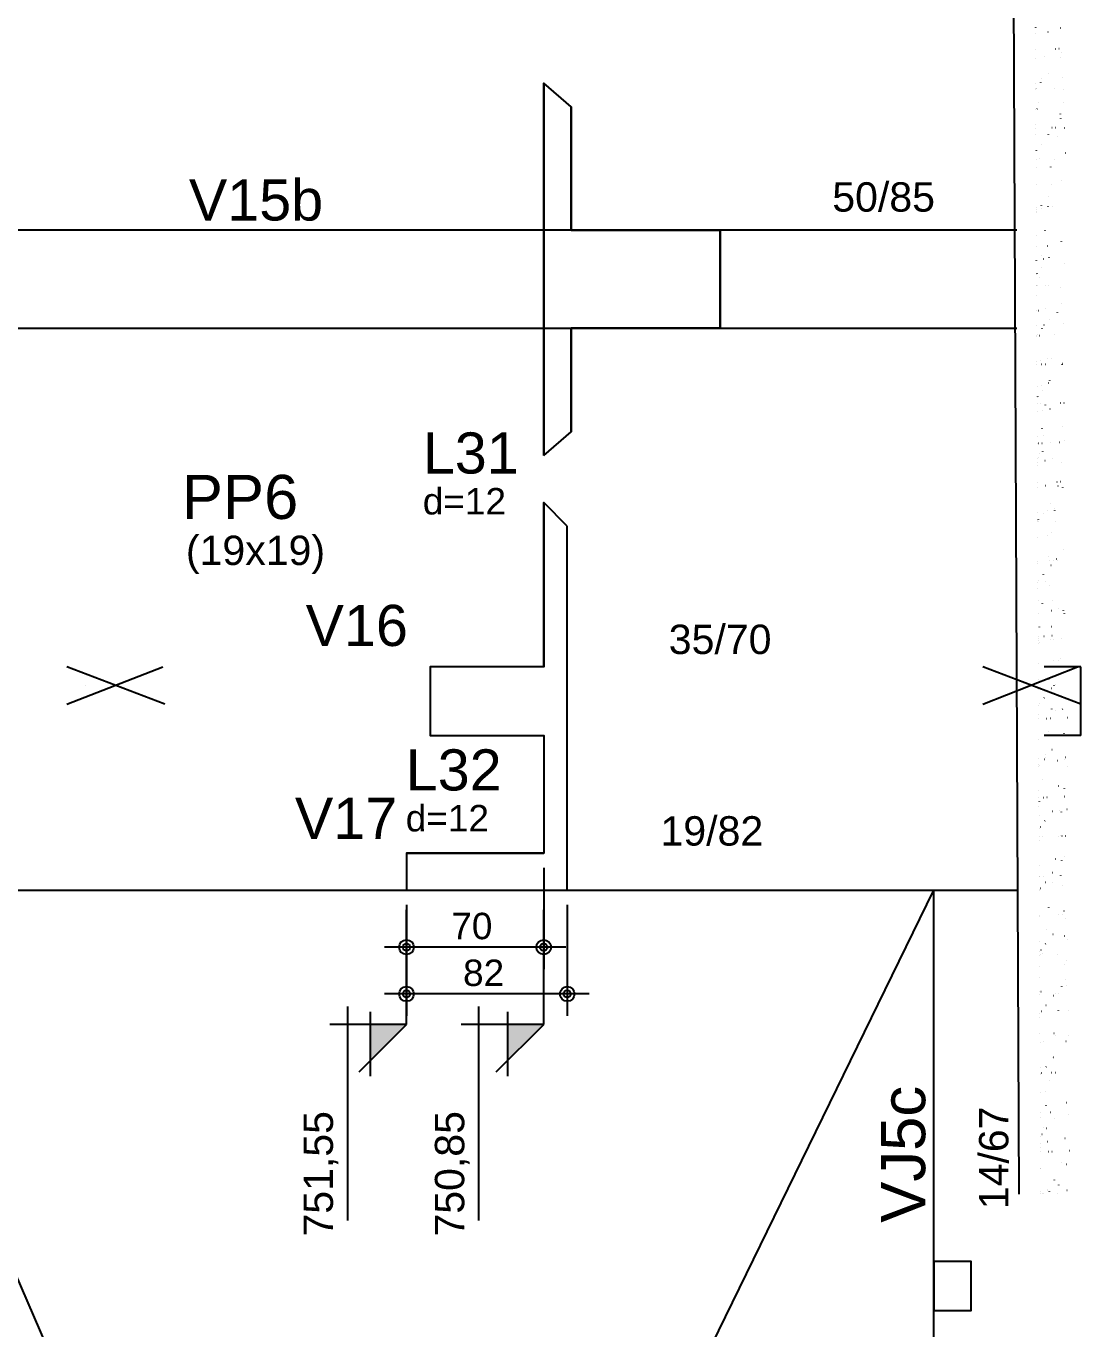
# Model space of a CAD drawing. Header units: millimetres. Extents: x 11071 to 20686, y 1651 to 7234.
# Drawn here: x 15503 to 16041, y 3943 to 4608 of the extents above; entities that cross this region are included whole.
import ezdxf

# ---------------------------------------------------------------- set-up
doc = ezdxf.new("R2010")
doc.units = ezdxf.units.MM
for name, color, linetype in [('1', 4, 'Continuous'), ('10', 13, 'Continuous'), ('11', 22, 'Continuous'), ('12', 3, 'Continuous'), ('13', 76, 'Continuous'), ('18', 9, 'Continuous'), ('19', 5, 'Continuous'), ('20', 4, 'Continuous'), ('241', 12, 'Continuous'), ('242', 3, 'Continuous'), ('26', 1, 'Continuous'), ('30', 15, 'Continuous'), ('4', 1, 'Continuous'), ('6', 6, 'Continuous'), ('8', 5, 'Continuous'), ('9', 3, 'Continuous')]:
    doc.layers.add(name, color=color, linetype=linetype)
doc.styles.get("Standard").update_dxf_attribs({"font": 'arial.ttf'})

# ---------------------------------------------------------------- blocks, each defined once
blk = doc.blocks.new('_H9EFD498501-004')
for p, q in [((3966.801227, 2449.826702), (3966.801227, 2449.826702)), ((3966.801227, 2449.826702), (3966.801227, 2449.826702)), ((3966.966335, 2450.041875), (3967.011992, 2450.101376)), ((3979.476473, 2449.7998), (3979.549695, 2449.816033)), ((3966.813975, 2446.992591), (3966.813975, 2446.992591)), ((3966.813975, 2446.992591), (3966.813975, 2446.992591)), ((3966.813975, 2446.992591), (3966.813975, 2446.992591)), ((3973.243444, 2447.645106), (3973.253233, 2447.719464)), ((3966.851163, 2438.725424), (3966.879944, 2438.726681)), ((3966.851163, 2438.725424), (3966.851163, 2438.725424)), ((3966.851163, 2438.725424), (3966.851163, 2438.725424)), ((3971.579235, 2435.004184), (3971.589025, 2435.078542)), ((3976.920378, 2439.165055), (3976.995307, 2439.168327)), ((3978.793594, 2439.246842), (3978.868522, 2439.250113)), ((3979.537469, 2434.799206), (3979.583127, 2434.858708)), ((3979.83236, 2436.98814), (3979.905582, 2437.004373)), ((3966.871903, 2434.114876), (3966.871903, 2434.114876)), ((3966.871903, 2434.114876), (3966.871903, 2434.114876)), ((3969.538563, 2421.768378), (3969.58422, 2421.827879)), ((3970.091236, 2423.701712), (3970.101026, 2423.776071)), ((3973.282446, 2426.647501), (3973.328103, 2426.707002)), ((3980.554357, 2424.257645), (3980.627579, 2424.273878)), ((3966.92983, 2421.23716), (3966.92983, 2421.23716)), ((3966.92983, 2421.23716), (3966.92983, 2421.23716)), ((3966.92983, 2421.23716), (3966.92983, 2421.23716)), ((3966.941579, 2418.625237), (3966.941579, 2418.625237)), ((3966.942658, 2418.385328), (3966.942658, 2418.385328)), ((3966.942658, 2418.385328), (3966.942658, 2418.385328)), ((3967.141565, 2418.644549), (3967.187222, 2418.70405)), ((3967.505777, 2418.64987), (3967.580706, 2418.653142)), ((3976.347354, 2419.035902), (3976.422283, 2419.039173)), ((3981.251761, 2418.434913), (3981.261551, 2418.509272)), ((3966.987757, 2408.359445), (3966.987757, 2408.359445)), ((3967.730248, 2408.524051), (3967.80347, 2408.540284)), ((3968.500448, 2411.618478), (3968.510238, 2411.692836)), ((3980.910244, 2411.445986), (3980.983466, 2411.462219)), ((3979.587552, 2405.793991), (3979.597342, 2405.86835)), ((3979.712699, 2403.401881), (3979.758356, 2403.461382)), ((3967.023558, 2400.400384), (3967.023558, 2400.400384)), ((3967.023558, 2400.400384), (3967.023558, 2400.400384)), ((3967.031994, 2398.52505), (3967.031994, 2398.52505)), ((3967.031994, 2398.52505), (3967.031994, 2398.52505)), ((3967.031994, 2398.52505), (3967.031994, 2398.52505)), ((3967.045684, 2395.481729), (3967.045684, 2395.481729)), ((3967.045684, 2395.481729), (3967.045684, 2395.481729)), ((3967.045684, 2395.481729), (3967.045684, 2395.481729)), ((3973.457676, 2395.250175), (3973.503333, 2395.309677)), ((3975.174901, 2398.880577), (3975.24983, 2398.883848)), ((3977.048117, 2398.962363), (3977.123045, 2398.965635)), ((3981.632241, 2398.715491), (3981.705464, 2398.731724)), ((3969.713793, 2390.371052), (3969.75945, 2390.430554)), ((3978.099554, 2394.49152), (3978.109343, 2394.565878)), ((3967.084089, 2386.943955), (3967.084089, 2386.943955)), ((3967.084089, 2386.943955), (3967.084089, 2386.943955)), ((3967.103611, 2382.604014), (3967.103611, 2382.604014)), ((3967.316795, 2387.247223), (3967.362452, 2387.306725)), ((3968.808132, 2382.981897), (3968.881354, 2382.99813)), ((3976.508766, 2382.408286), (3976.518555, 2382.482644)), ((3981.988128, 2385.903832), (3982.06135, 2385.920065)), ((3967.12241, 2378.424863), (3967.12241, 2378.424863)), ((3967.12241, 2378.424863), (3967.12241, 2378.424863)), ((3974.601877, 2378.751424), (3974.676806, 2378.754695)), ((3967.161538, 2369.726298), (3967.161538, 2369.726298)), ((3967.161538, 2369.726298), (3967.161538, 2369.726298)), ((3967.161538, 2369.726298), (3967.161538, 2369.726298)), ((3974.844557, 2369.767364), (3974.854346, 2369.841722)), ((3979.887929, 2372.004555), (3979.933586, 2372.064057)), ((3973.632905, 2363.85285), (3973.678563, 2363.912351)), ((3967.212825, 2358.324676), (3967.212825, 2358.324676)), ((3967.212825, 2358.324676), (3967.212825, 2358.324676)), ((3967.212825, 2358.324676), (3967.212825, 2358.324676)), ((3967.219465, 2356.848583), (3967.219465, 2356.848583)), ((3967.22552, 2355.502582), (3967.22552, 2355.502582)), ((3967.22552, 2355.502582), (3967.22552, 2355.502582)), ((3967.492025, 2355.849898), (3967.537682, 2355.909399)), ((3969.886016, 2357.439743), (3969.959238, 2357.455976)), ((3969.889023, 2358.973726), (3969.93468, 2359.033228)), ((3973.356558, 2358.464892), (3973.366347, 2358.539251)), ((3973.429424, 2358.596098), (3973.504353, 2358.59937)), ((3975.30264, 2358.677885), (3975.377568, 2358.681156)), ((3967.277392, 2343.970867), (3967.277392, 2343.970867)), ((3967.277392, 2343.970867), (3967.277392, 2343.970867)), ((3967.277392, 2343.970867), (3967.277392, 2343.970867)), ((3971.76577, 2346.381658), (3971.77556, 2346.456016)), ((3967.303241, 2338.224489), (3967.303241, 2338.224489)), ((3967.303241, 2338.224489), (3967.303241, 2338.224489)), ((3972.8564, 2338.466945), (3972.931329, 2338.470216)), ((3980.063159, 2340.607229), (3980.108816, 2340.666731)), ((3967.335319, 2331.093151), (3967.376012, 2331.102173)), ((3970.101561, 2333.740736), (3970.111351, 2333.815094)), ((3970.9639, 2331.897588), (3971.037122, 2331.913821)), ((3973.808135, 2332.455524), (3973.853792, 2332.515025)), ((3981.364875, 2329.2547), (3981.374665, 2329.329058)), ((3967.36695, 2324.061208), (3967.36695, 2324.061208)), ((3967.36695, 2324.061208), (3967.36695, 2324.061208)), ((3967.667254, 2324.452572), (3967.712911, 2324.512074)), ((3968.613563, 2322.438265), (3968.623352, 2322.512623)), ((3970.064253, 2327.576401), (3970.10991, 2327.635902)), ((3967.393246, 2318.215436), (3967.393246, 2318.215436)), ((3967.393246, 2318.215436), (3967.393246, 2318.215436)), ((3967.393656, 2318.124302), (3967.393656, 2318.124302)), ((3967.393656, 2318.124302), (3967.393656, 2318.124302)), ((3967.393656, 2318.124302), (3967.393656, 2318.124302)), ((3967.658677, 2318.27428), (3967.731899, 2318.290513)), ((3971.683947, 2318.31162), (3971.758876, 2318.314891)), ((3973.557162, 2318.393406), (3973.632091, 2318.396678)), ((3979.774087, 2317.171466), (3979.783877, 2317.245824)), ((3967.415196, 2313.335767), (3967.415196, 2313.335767)), ((3967.415196, 2313.335767), (3967.415196, 2313.335767)), ((3967.415196, 2313.335767), (3967.415196, 2313.335767)), ((3980.238389, 2309.209904), (3980.284046, 2309.269405)), ((3967.451173, 2305.33772), (3967.451173, 2305.33772)), ((3967.451173, 2305.33772), (3967.451173, 2305.33772)), ((3967.451173, 2305.33772), (3967.451173, 2305.33772)), ((3968.380674, 2305.543786), (3968.453896, 2305.560019)), ((3972.041784, 2306.355434), (3972.115006, 2306.371667)), ((3978.109878, 2304.530544), (3978.119668, 2304.604902)), ((3967.484071, 2298.024115), (3967.484071, 2298.024115)), ((3967.484071, 2298.024115), (3967.484071, 2298.024115)), ((3970.239482, 2296.179075), (3970.285139, 2296.238577)), ((3971.110923, 2298.182466), (3971.185852, 2298.185738)), ((3973.983365, 2301.058198), (3974.029022, 2301.1177)), ((3981.226286, 2298.624113), (3981.301215, 2298.627384)), ((3967.508381, 2292.619835), (3967.508381, 2292.619835)), ((3967.508381, 2292.619835), (3967.508381, 2292.619835)), ((3967.5091, 2292.460005), (3967.5091, 2292.460005)), ((3967.5091, 2292.460005), (3967.5091, 2292.460005)), ((3967.842484, 2293.055246), (3967.888141, 2293.114748)), ((3968.736561, 2292.732126), (3968.809783, 2292.748359)), ((3976.62188, 2293.228072), (3976.631669, 2293.302431)), ((3967.567027, 2279.582289), (3967.567027, 2279.582289)), ((3967.567027, 2279.582289), (3967.567027, 2279.582289)), ((3967.567027, 2279.582289), (3967.567027, 2279.582289)), ((3967.574487, 2277.923928), (3967.574487, 2277.923928)), ((3967.574487, 2277.923928), (3967.574487, 2277.923928)), ((3967.574487, 2277.923928), (3967.574487, 2277.923928)), ((3969.458558, 2280.001631), (3969.531781, 2280.017864)), ((3969.93847, 2278.027141), (3970.013399, 2278.030413)), ((3971.811685, 2278.108928), (3971.886614, 2278.112199)), ((3973.119668, 2280.81328), (3973.192891, 2280.829513)), ((3975.031092, 2281.144838), (3975.040881, 2281.219196)), ((3980.413619, 2277.812578), (3980.459276, 2277.87208)), ((3980.653262, 2278.494959), (3980.728191, 2278.498231)), ((3973.366883, 2268.503916), (3973.376672, 2268.578274)), ((3974.158595, 2269.660873), (3974.204252, 2269.720374)), ((3967.624954, 2266.704574), (3967.624954, 2266.704574)), ((3967.624954, 2266.704574), (3967.624954, 2266.704574)), ((3968.017714, 2261.657921), (3968.063371, 2261.717422)), ((3969.814445, 2267.189972), (3969.887667, 2267.206205)), ((3970.414712, 2264.78175), (3970.460369, 2264.841251)), ((3967.649812, 2261.178462), (3967.649812, 2261.178462)), ((3967.649812, 2261.178462), (3967.649812, 2261.178462)), ((3967.664902, 2257.823741), (3967.664902, 2257.823741)), ((3967.664902, 2257.823741), (3967.664902, 2257.823741)), ((3969.365446, 2257.897988), (3969.440375, 2257.901259)), ((3971.878884, 2257.201445), (3971.888674, 2257.275803)), ((3974.197553, 2255.271126), (3974.270775, 2255.287359)), ((3979.480809, 2258.339634), (3979.555738, 2258.342906)), ((3981.354025, 2258.421421), (3981.428953, 2258.424692)), ((3967.682881, 2253.826858), (3967.682881, 2253.826858)), ((3967.682881, 2253.826858), (3967.682881, 2253.826858)), ((3967.682881, 2253.826858), (3967.682881, 2253.826858)), ((3970.536443, 2254.459477), (3970.609665, 2254.47571)), ((3970.288096, 2245.11821), (3970.297886, 2245.192569)), ((3980.588849, 2246.415253), (3980.634506, 2246.474754)), ((3967.740808, 2240.949142), (3967.740808, 2240.949142)), ((3967.740808, 2240.949142), (3967.740808, 2240.949142)), ((3967.755318, 2237.723554), (3967.755318, 2237.723554)), ((3967.755318, 2237.723554), (3967.755318, 2237.723554)), ((3967.755318, 2237.723554), (3967.755318, 2237.723554)), ((3968.192993, 2237.742663), (3968.267922, 2237.745934)), ((3970.066208, 2237.824449), (3970.141137, 2237.827721)), ((3970.892329, 2241.647818), (3970.965551, 2241.664051)), ((3974.333825, 2238.263547), (3974.379482, 2238.323048)), ((3978.907785, 2238.210481), (3978.982714, 2238.213752)), ((3981.3752, 2239.293724), (3981.384989, 2239.368082)), ((3967.791243, 2229.737088), (3967.791243, 2229.737088)), ((3967.791243, 2229.737088), (3967.791243, 2229.737088)), ((3968.192944, 2230.260595), (3968.238601, 2230.320097)), ((3968.623887, 2232.477288), (3968.633677, 2232.551647)), ((3970.589942, 2233.384424), (3970.635599, 2233.443925)), ((3971.614327, 2228.917323), (3971.687549, 2228.933556)), ((3975.275437, 2229.728972), (3975.348659, 2229.745205)), ((3967.798735, 2228.071427), (3967.798735, 2228.071427)), ((3967.798735, 2228.071427), (3967.798735, 2228.071427)), ((3967.798735, 2228.071427), (3967.798735, 2228.071427)), ((3967.806834, 2226.27115), (3967.806834, 2226.27115)), ((3979.887201, 2227.991252), (3979.896991, 2228.065611)), ((3967.845733, 2217.623366), (3967.845733, 2217.623366)), ((3967.845733, 2217.623366), (3967.845733, 2217.623366)), ((3967.845733, 2217.623366), (3967.845733, 2217.623366)), ((3967.856663, 2215.193711), (3967.856663, 2215.193711)), ((3967.856663, 2215.193711), (3967.856663, 2215.193711)), ((3971.970213, 2216.105664), (3972.043436, 2216.121896)), ((3977.735332, 2218.055156), (3977.810261, 2218.058427)), ((3978.296413, 2215.908018), (3978.306203, 2215.982376)), ((3979.608548, 2218.136942), (3979.683476, 2218.140213)), ((3980.764078, 2215.017927), (3980.809735, 2215.077428)), ((3967.91459, 2202.315996), (3967.91459, 2202.315996)), ((3967.91459, 2202.315996), (3967.91459, 2202.315996)), ((3967.91459, 2202.315996), (3967.91459, 2202.315996)), ((3970.765172, 2201.987098), (3970.810829, 2202.0466)), ((3972.692211, 2203.375169), (3972.765433, 2203.391402)), ((3974.509055, 2206.866221), (3974.554712, 2206.925723)), ((3976.353321, 2204.186817), (3976.426543, 2204.20305)), ((3976.632204, 2203.267096), (3976.641994, 2203.341454)), ((3967.932674, 2198.295715), (3967.932674, 2198.295715)), ((3967.932674, 2198.295715), (3967.932674, 2198.295715)), ((3967.936149, 2197.523179), (3967.936149, 2197.523179)), ((3968.320731, 2197.539971), (3968.39566, 2197.543242)), ((3968.368174, 2198.86327), (3968.413831, 2198.922771)), ((3977.162308, 2197.926002), (3977.237237, 2197.929274)), ((3967.972517, 2189.43828), (3967.972517, 2189.43828)), ((3967.972517, 2189.43828), (3967.972517, 2189.43828)), ((3973.048097, 2190.563509), (3973.12132, 2190.579742)), ((3975.144206, 2191.964625), (3975.153995, 2192.038983)), ((3980.939308, 2183.620601), (3980.984965, 2183.680103)), ((3968.026564, 2177.422992), (3968.026564, 2177.422992)), ((3968.026564, 2177.422992), (3968.026564, 2177.422992)), ((3968.026564, 2177.422992), (3968.026564, 2177.422992)), ((3968.030444, 2176.560565), (3968.030444, 2176.560565)), ((3968.030444, 2176.560565), (3968.030444, 2176.560565)), ((3968.030444, 2176.560565), (3968.030444, 2176.560565)), ((3973.553418, 2179.88139), (3973.563207, 2179.955749)), ((3973.770095, 2177.833015), (3973.843317, 2177.849248)), ((3974.684285, 2175.468896), (3974.729942, 2175.528397)), ((3975.989855, 2177.770677), (3976.064784, 2177.773949)), ((3977.431205, 2178.644663), (3977.504427, 2178.660896)), ((3977.863071, 2177.852463), (3977.937999, 2177.855735)), ((3970.940402, 2170.589773), (3970.986059, 2170.649274)), ((3968.074105, 2166.854342), (3968.074105, 2166.854342)), ((3968.074105, 2166.854342), (3968.074105, 2166.854342)), ((3968.088371, 2163.682849), (3968.088371, 2163.682849)), ((3968.088371, 2163.682849), (3968.088371, 2163.682849)), ((3968.543404, 2167.465944), (3968.589061, 2167.525445)), ((3971.889209, 2167.240468), (3971.898998, 2167.314827)), ((3974.125982, 2165.021355), (3974.199204, 2165.037588)), ((3968.11698, 2157.322805), (3968.11698, 2157.322805)), ((3968.11698, 2157.322805), (3968.11698, 2157.322805)), ((3970.40121, 2155.937997), (3970.411, 2156.012355)), ((3975.416831, 2157.641524), (3975.49176, 2157.644795)), ((3968.146298, 2150.805133), (3968.146298, 2150.805133)), ((3968.146298, 2150.805133), (3968.146298, 2150.805133)), ((3968.146298, 2150.805133), (3968.146298, 2150.805133)), ((3974.847979, 2152.29086), (3974.921201, 2152.307093)), ((3978.509089, 2153.102509), (3978.582311, 2153.118742)), ((3981.114538, 2152.223276), (3981.160195, 2152.282777)), ((3981.561735, 2150.671198), (3981.571524, 2150.745556)), ((3968.810422, 2143.854763), (3968.820212, 2143.929121)), ((3974.859514, 2144.07157), (3974.905171, 2144.131072)), ((3968.198471, 2139.206533), (3968.198471, 2139.206533)), ((3968.198471, 2139.206533), (3968.198471, 2139.206533)), ((3968.204225, 2137.927418), (3968.204225, 2137.927418)), ((3968.204225, 2137.927418), (3968.204225, 2137.927418)), ((3968.207395, 2137.222618), (3968.207395, 2137.222618)), ((3968.207395, 2137.222618), (3968.207395, 2137.222618)), ((3968.207395, 2137.222618), (3968.207395, 2137.222618)), ((3968.215536, 2135.412968), (3968.215536, 2135.412968)), ((3968.215536, 2135.412968), (3968.215536, 2135.412968)), ((3968.718633, 2136.068618), (3968.764291, 2136.12812)), ((3971.115632, 2139.192447), (3971.161289, 2139.251949)), ((3974.244378, 2137.486199), (3974.319307, 2137.48947)), ((3975.203866, 2139.479201), (3975.277088, 2139.495434)), ((3976.117594, 2137.567985), (3976.192522, 2137.571256)), ((3979.897526, 2138.030276), (3979.907315, 2138.104634)), ((3968.262152, 2125.049702), (3968.262152, 2125.049702)), ((3968.262152, 2125.049702), (3968.262152, 2125.049702)), ((3968.262152, 2125.049702), (3968.262152, 2125.049702)), ((3975.925863, 2126.748706), (3975.999086, 2126.764939)), ((3978.409527, 2126.727805), (3978.419317, 2126.802163)), ((3979.586973, 2127.560355), (3979.660196, 2127.576588)), ((3968.297811, 2117.122431), (3968.297811, 2117.122431)), ((3968.297811, 2117.122431), (3968.297811, 2117.122431)), ((3973.671354, 2117.357045), (3973.746283, 2117.360317)), ((3981.289768, 2120.82595), (3981.335425, 2120.885452)), ((3968.320079, 2112.171987), (3968.320079, 2112.171987)), ((3968.320079, 2112.171987), (3968.320079, 2112.171987)), ((3975.034744, 2112.674244), (3975.080401, 2112.733746)), ((3976.28175, 2113.937047), (3976.354972, 2113.95328)), ((3976.818739, 2114.64457), (3976.828529, 2114.718929)), ((3968.356966, 2103.971595), (3968.356966, 2103.971595)), ((3968.356966, 2103.971595), (3968.356966, 2103.971595)), ((3968.893863, 2104.671293), (3968.93952, 2104.730794)), ((3971.290861, 2107.795121), (3971.336519, 2107.854623)), ((3975.15453, 2102.003648), (3975.16432, 2102.078007)), ((3968.378006, 2099.294271), (3968.378006, 2099.294271)), ((3968.378006, 2099.294271), (3968.378006, 2099.294271)), ((3968.378006, 2099.294271), (3968.378006, 2099.294271)), ((3968.388226, 2097.022244), (3968.388226, 2097.022244)), ((3968.388226, 2097.022244), (3968.388226, 2097.022244)), ((3968.388226, 2097.022244), (3968.388226, 2097.022244)), ((3972.498901, 2097.20172), (3972.57383, 2097.204991)), ((3974.372116, 2097.283506), (3974.447045, 2097.286778)), ((3977.003748, 2101.206552), (3977.07697, 2101.222785)), ((3980.664858, 2102.018201), (3980.73808, 2102.034434)), ((3983.213693, 2097.669538), (3983.288622, 2097.672809)), ((3973.666532, 2090.701177), (3973.676321, 2090.775535)), ((3981.464998, 2089.428624), (3981.510655, 2089.488126)), ((3968.435933, 2086.416556), (3968.435933, 2086.416556)), ((3968.435933, 2086.416556), (3968.435933, 2086.416556)), ((3977.359634, 2088.394892), (3977.432856, 2088.411125)), ((3968.478642, 2076.922057), (3968.478642, 2076.922057)), ((3968.478642, 2076.922057), (3968.478642, 2076.922057)), ((3971.466091, 2076.397796), (3971.511748, 2076.457297)), ((3971.925877, 2077.072567), (3972.000806, 2077.075838)), ((3972.075744, 2078.617943), (3972.085533, 2078.692301)), ((3975.209974, 2081.276919), (3975.255631, 2081.33642)), ((3978.081632, 2075.664398), (3978.154854, 2075.680631)), ((3981.742742, 2076.476046), (3981.815964, 2076.492279)), ((3982.04124, 2077.514213), (3982.116169, 2077.517484)), ((3968.49386, 2073.53884), (3968.49386, 2073.53884)), ((3968.49386, 2073.53884), (3968.49386, 2073.53884)), ((3968.49386, 2073.53884), (3968.49386, 2073.53884)), ((3968.498397, 2072.530222), (3968.498397, 2072.530222)), ((3968.498397, 2072.530222), (3968.498397, 2072.530222)), ((3969.069093, 2073.273967), (3969.11475, 2073.333468)), ((3983.162847, 2072.793456), (3983.172637, 2072.867814)), ((3970.411535, 2065.977021), (3970.421324, 2066.051379)), ((3978.437518, 2062.852738), (3978.51074, 2062.868971)), ((3968.551787, 2060.661124), (3968.551787, 2060.661124)), ((3968.551787, 2060.661124), (3968.551787, 2060.661124)), ((3968.569057, 2056.82187), (3968.569057, 2056.82187)), ((3968.569057, 2056.82187), (3968.569057, 2056.82187)), ((3968.569057, 2056.82187), (3968.569057, 2056.82187)), ((3970.753424, 2056.917242), (3970.828353, 2056.920513)), ((3972.626639, 2056.999028), (3972.701568, 2057.002299)), ((3981.468216, 2057.385059), (3981.543145, 2057.388331)), ((3981.640228, 2058.031299), (3981.685885, 2058.0908)), ((3981.674849, 2061.490984), (3981.684638, 2061.565343)), ((3968.590109, 2052.141916), (3968.590109, 2052.141916)), ((3968.590109, 2052.141916), (3968.590109, 2052.141916)), ((3968.590109, 2052.141916), (3968.590109, 2052.141916)), ((3968.923536, 2054.674549), (3968.933326, 2054.748908)), ((3975.385204, 2049.879593), (3975.430861, 2049.939095)), ((3979.159516, 2050.122244), (3979.232738, 2050.138477)), ((3980.084061, 2049.40775), (3980.09385, 2049.482109)), ((3982.820626, 2050.933892), (3982.893848, 2050.950125)), ((3968.609714, 2047.783409), (3968.609714, 2047.783409)), ((3968.609714, 2047.783409), (3968.609714, 2047.783409)), ((3968.609714, 2047.783409), (3968.609714, 2047.783409)), ((3971.641321, 2045.00047), (3971.686978, 2045.059972)), ((3968.639828, 2041.088848), (3968.639828, 2041.088848)), ((3968.639828, 2041.088848), (3968.639828, 2041.088848)), ((3968.659473, 2036.721683), (3968.659473, 2036.721683)), ((3968.659473, 2036.721683), (3968.659473, 2036.721683)), ((3969.244323, 2041.876641), (3969.28998, 2041.936143)), ((3970.1804, 2036.788088), (3970.255329, 2036.79136)), ((3978.419852, 2036.766828), (3978.429641, 2036.841187)), ((3979.515402, 2037.310584), (3979.588625, 2037.326817)), ((3980.295763, 2037.229734), (3980.370692, 2037.233006)), ((3982.168979, 2037.311521), (3982.243907, 2037.314792)), ((3968.667641, 2034.905693), (3968.667641, 2034.905693)), ((3968.667641, 2034.905693), (3968.667641, 2034.905693)), ((3976.931853, 2025.464357), (3976.941643, 2025.538715)), ((3980.2374, 2024.580089), (3980.310622, 2024.596322)), ((3981.815457, 2026.633973), (3981.861114, 2026.693475)), ((3968.725568, 2022.027978), (3968.725568, 2022.027978)), ((3968.725568, 2022.027978), (3968.725568, 2022.027978)), ((3968.725568, 2022.027978), (3968.725568, 2022.027978)), ((3968.749888, 2016.621496), (3968.749888, 2016.621496)), ((3968.749888, 2016.621496), (3968.749888, 2016.621496)), ((3968.749888, 2016.621496), (3968.749888, 2016.621496)), ((3969.007947, 2016.632763), (3969.082876, 2016.636034)), ((3970.881162, 2016.714549), (3970.956091, 2016.717821)), ((3975.560434, 2018.482268), (3975.606091, 2018.541769)), ((3979.722739, 2017.100581), (3979.797668, 2017.103852)), ((3968.781259, 2009.647475), (3968.781259, 2009.647475)), ((3968.781259, 2009.647475), (3968.781259, 2009.647475)), ((3968.783495, 2009.150262), (3968.783495, 2009.150262)), ((3968.783495, 2009.150262), (3968.783495, 2009.150262)), ((3969.419553, 2010.479316), (3969.46521, 2010.538817)), ((3971.816551, 2013.603144), (3971.862208, 2013.662646)), ((3975.341065, 2013.381123), (3975.350855, 2013.455481)), ((3980.593287, 2011.76843), (3980.666509, 2011.784663)), ((3968.840304, 1996.521309), (3968.840304, 1996.521309)), ((3968.840304, 1996.521309), (3968.840304, 1996.521309)), ((3968.840304, 1996.521309), (3968.840304, 1996.521309)), ((3968.841423, 1996.272547), (3968.841423, 1996.272547)), ((3968.841423, 1996.272547), (3968.841423, 1996.272547)), ((3968.841423, 1996.272547), (3968.841423, 1996.272547)), ((3973.676856, 2000.740201), (3973.686646, 2000.814559)), ((3978.550286, 1996.945256), (3978.625215, 1996.948527)), ((3980.423502, 1997.027042), (3980.49843, 1997.030314)), ((3981.315284, 1999.037935), (3981.388506, 1999.054168)), ((3972.188858, 1989.437729), (3972.198647, 1989.512088)), ((3981.990687, 1995.236647), (3982.036344, 1995.296149)), ((3968.89935, 1983.394831), (3968.89935, 1983.394831)), ((3968.89935, 1983.394831), (3968.89935, 1983.394831)), ((3975.735664, 1987.084942), (3975.781321, 1987.144443)), ((3981.671171, 1986.226276), (3981.744393, 1986.242509)), ((3983.349382, 1984.17093), (3983.359172, 1984.245289)), ((3968.92269, 1978.206102), (3968.92269, 1978.206102)), ((3968.92269, 1978.206102), (3968.92269, 1978.206102)), ((3968.930719, 1976.421122), (3968.930719, 1976.421122)), ((3969.135685, 1976.430071), (3969.210614, 1976.433342)), ((3969.594783, 1979.08199), (3969.64044, 1979.141492)), ((3970.59807, 1977.354495), (3970.607859, 1977.428853)), ((3971.991781, 1982.205819), (3972.037438, 1982.26532)), ((3977.977262, 1976.816102), (3978.052191, 1976.819374)), ((3968.957277, 1970.517115), (3968.957277, 1970.517115)), ((3968.957277, 1970.517115), (3968.957277, 1970.517115)), ((3968.957277, 1970.517115), (3968.957277, 1970.517115)), ((3981.685173, 1971.530008), (3981.694963, 1971.604367)), ((3982.393168, 1973.495781), (3982.46639, 1973.512014)), ((3968.981746, 1965.077299), (3968.981746, 1965.077299)), ((3968.981746, 1965.077299), (3968.981746, 1965.077299)), ((3982.165917, 1963.839322), (3982.211574, 1963.898823)), ((3969.015204, 1957.6394), (3969.015204, 1957.6394)), ((3969.021135, 1956.320935), (3969.021135, 1956.320935)), ((3969.021135, 1956.320935), (3969.021135, 1956.320935)), ((3969.021135, 1956.320935), (3969.021135, 1956.320935)), ((3969.569059, 1957.762187), (3969.642281, 1957.77842)), ((3975.910893, 1955.687616), (3975.95655, 1955.747118)), ((3976.804809, 1956.660777), (3976.879738, 1956.664049)), ((3978.678025, 1956.742564), (3978.752953, 1956.745835)), ((3980.197175, 1960.227537), (3980.206964, 1960.301895)), ((3982.749055, 1960.684121), (3982.822277, 1960.700354)), ((3972.167011, 1950.808493), (3972.212668, 1950.867995)), ((3969.064121, 1946.764728), (3969.064121, 1946.764728)), ((3969.064121, 1946.764728), (3969.064121, 1946.764728)), ((3969.073131, 1944.761684), (3969.073131, 1944.761684)), ((3969.073131, 1944.761684), (3969.073131, 1944.761684)), ((3969.073131, 1944.761684), (3969.073131, 1944.761684)), ((3969.770012, 1947.684664), (3969.81567, 1947.744166)), ((3978.606387, 1948.144303), (3978.616176, 1948.218661)), ((3983.471052, 1947.953627), (3983.544275, 1947.96986)), ((3969.11155, 1936.220748), (3969.11155, 1936.220748)), ((3969.11155, 1936.220748), (3969.11155, 1936.220748)), ((3976.231785, 1936.531624), (3976.306714, 1936.534895)), ((3969.131058, 1931.883969), (3969.131058, 1931.883969)), ((3970.646943, 1932.220032), (3970.720165, 1932.236265)), ((3976.942178, 1935.503381), (3976.951967, 1935.577739)), ((3982.341147, 1932.441996), (3982.386804, 1932.501498)), ((3983.826939, 1935.141967), (3983.900161, 1935.1582)), ((3975.454179, 1924.200909), (3975.463969, 1924.275268)), ((3976.086123, 1924.290291), (3976.13178, 1924.349792)), ((3969.188985, 1919.006253), (3969.188985, 1919.006253)), ((3969.188985, 1919.006253), (3969.188985, 1919.006253)), ((3969.188985, 1919.006253), (3969.188985, 1919.006253)), ((3969.201965, 1916.120561), (3969.201965, 1916.120561)), ((3969.201965, 1916.120561), (3969.201965, 1916.120561)), ((3969.201965, 1916.120561), (3969.201965, 1916.120561)), ((3969.945242, 1916.287339), (3969.990899, 1916.34684)), ((3972.34224, 1919.411168), (3972.387898, 1919.470669)), ((3975.059332, 1916.376299), (3975.134261, 1916.37957)), ((3976.932548, 1916.458085), (3977.007476, 1916.461357)), ((3969.205551, 1915.323355), (3969.205551, 1915.323355)), ((3969.205551, 1915.323355), (3969.205551, 1915.323355)), ((3973.863391, 1912.117675), (3973.873181, 1912.192033)), ((3969.246912, 1906.128538), (3969.246912, 1906.128538)), ((3971.724827, 1906.677878), (3971.798049, 1906.694111)), ((3969.292381, 1896.020374), (3969.292381, 1896.020374)), ((3969.292381, 1896.020374), (3969.292381, 1896.020374)), ((3972.199182, 1899.476753), (3972.208972, 1899.551111)), ((3974.486308, 1896.247145), (3974.561237, 1896.250417)), ((3982.516377, 1901.044671), (3982.562034, 1901.104172)), ((3969.304839, 1893.250822), (3969.304839, 1893.250822)), ((3969.304839, 1893.250822), (3969.304839, 1893.250822)), ((3969.304839, 1893.250822), (3969.304839, 1893.250822)), ((3976.261353, 1892.892965), (3976.30701, 1892.952466)), ((3983.462496, 1894.990717), (3983.472286, 1895.065075)), ((3969.346982, 1883.881982), (3969.346982, 1883.881982)), ((3969.346982, 1883.881982), (3969.346982, 1883.881982)), ((3970.120472, 1884.890013), (3970.166129, 1884.949515)), ((3970.711184, 1888.174281), (3970.720973, 1888.24864)), ((3972.51747, 1888.013842), (3972.563127, 1888.073343)), ((3981.871708, 1882.907483), (3981.881498, 1882.981841)), ((3969.362766, 1880.373107), (3969.362766, 1880.373107)), ((3969.373384, 1878.012682), (3969.373384, 1878.012682)), ((3969.373384, 1878.012682), (3969.373384, 1878.012682)), ((3969.373384, 1878.012682), (3969.373384, 1878.012682)), ((3969.382796, 1875.920186), (3969.382796, 1875.920186)), ((3969.382796, 1875.920186), (3969.382796, 1875.920186)), ((3969.382796, 1875.920186), (3969.382796, 1875.920186)), ((3972.802711, 1881.135724), (3972.875933, 1881.151957)), ((3973.313855, 1876.09182), (3973.388784, 1876.095092)), ((3975.187071, 1876.173607), (3975.261999, 1876.176878)), ((3984.028647, 1876.559638), (3984.103576, 1876.56291)), ((3980.2075, 1870.266561), (3980.217289, 1870.340919)), ((3982.691607, 1869.647345), (3982.737264, 1869.706846)), ((3969.420693, 1867.495391), (3969.420693, 1867.495391)), ((3969.420693, 1867.495391), (3969.420693, 1867.495391)), ((3969.497488, 1867.512416), (3969.57071, 1867.528649)), ((3972.6927, 1856.616516), (3972.738357, 1856.676018)), ((3972.740831, 1855.962667), (3972.81576, 1855.965938)), ((3976.436583, 1861.495639), (3976.48224, 1861.555141)), ((3978.719501, 1858.964089), (3978.72929, 1859.038447)), ((3982.856194, 1856.404313), (3982.931123, 1856.407585)), ((3969.473212, 1855.819999), (3969.473212, 1855.819999)), ((3969.473212, 1855.819999), (3969.473212, 1855.819999)), ((3969.47862, 1854.617675), (3969.47862, 1854.617675)), ((3969.47862, 1854.617675), (3969.47862, 1854.617675)), ((3969.47862, 1854.617675), (3969.47862, 1854.617675)), ((3970.219485, 1854.781921), (3970.292708, 1854.798154)), ((3971.006245, 1854.418685), (3971.006245, 1854.418685)), ((3971.006245, 1854.418685), (3971.006245, 1854.418685)), ((3971.006245, 1854.418685), (3971.006245, 1854.418685)), ((3973.880595, 1855.59357), (3973.953818, 1855.609803)), ((3978.125303, 1854.450709), (3978.125303, 1854.450709)), ((3978.125303, 1854.450709), (3978.125303, 1854.450709)), ((3978.125303, 1854.450709), (3978.125303, 1854.450709))]:
    blk.add_line(p, q)

msp = doc.modelspace()

# ---------------------------------------------------------------- linework, layer by layer
for p, q in [((15696.76, 4098.08), (15696.76, 4156.59)), ((15766.76, 4098.08), (15766.76, 4156.59)), ((15666.73, 3998.01), (15666.73, 4107.18)), ((15678.43, 4071.73), (15678.43, 4104.45)), ((15733.73, 3998.01), (15733.73, 4107.18)), ((15748.43, 4071.73), (15748.43, 4104.45)), ((15696.76, 4098.08), (15657.56, 4098.08)), ((15672.54, 4073.86), (15696.76, 4098.08)), ((15766.76, 4098.08), (15724.56, 4098.08)), ((15742.54, 4073.86), (15766.76, 4098.08))]:
    msp.add_line(p, q)
at = {"layer": '1'}
for p, q in [((16009.38, 4011.45), (16003.98, 5211.42)), ((16040.9, 4280.59), (16022.16, 4280.59)), ((16040.9, 4245.59), (16040.9, 4280.59)), ((16040.9, 4245.59), (16022.16, 4245.59))]:
    msp.add_line(p, q, dxfattribs=at)
for points in [[(16008.17, 4503.59), (15412.9, 4503.59)], [(15412.9, 4453.59), (16008.17, 4453.59)], [(15412.9, 4166.59), (16008.68, 4166.59)], [(15965.9, 2912.09), (15965.9, 4166.59)]]:
    msp.add_lwpolyline(points, dxfattribs=at)
at = {"layer": '18'}
for p, q in [((15766.76, 4503.59), (15766.76, 4578.59)), ((15780.76, 4566.59), (15780.76, 4503.59)), ((15766.76, 4453.59), (15766.76, 4503.59)), ((15766.76, 4503.59), (15766.76, 4503.59)), ((15780.76, 4503.59), (15856.76, 4503.59)), ((15856.76, 4503.59), (15856.76, 4453.59)), ((15766.76, 4388.59), (15766.76, 4453.59)), ((15766.76, 4453.59), (15766.76, 4453.59)), ((15856.76, 4453.59), (15780.76, 4453.59)), ((15780.76, 4453.59), (15780.76, 4400.59)), ((15766.76, 4280.59), (15766.76, 4364.55)), ((15778.76, 4280.59), (15778.76, 4352.55)), ((15766.76, 4280.59), (15708.76, 4280.59)), ((15708.76, 4280.59), (15708.76, 4245.59)), ((15778.76, 4166.59), (15778.76, 4280.59)), ((15708.76, 4245.59), (15766.76, 4245.59)), ((15766.76, 4245.59), (15766.76, 4185.59)), ((15696.76, 4185.59), (15696.76, 4166.59)), ((15696.76, 4185.59), (15766.76, 4185.59)), ((15696.76, 4166.59), (15778.76, 4166.59))]:
    msp.add_line(p, q, dxfattribs=at)
at = {"layer": '20'}
for points in [[(15678.43, 4079.75), (15696.76, 4098.08), (15678.43, 4098.08)], [(15678.43, 4079.75), (15678.43, 4098.08), (15678.43, 4079.75)], [(15748.43, 4079.75), (15766.76, 4098.08), (15748.43, 4098.08)], [(15748.43, 4079.75), (15748.43, 4098.08), (15748.43, 4079.75)]]:
    msp.add_solid(points, dxfattribs=at)
at = {"layer": '241'}
for p, q in [((15412.9, 3033.77), (15965.9, 4166.59)), ((15412.9, 4165.25), (16011.68, 2782.02))]:
    msp.add_line(p, q, dxfattribs=at)
at = {"layer": '242'}
for p, q in [((15532.9, 4271.09), (15532.9, 4271.09)), ((16040.9, 4271.09), (16040.9, 4271.09))]:
    msp.add_line(p, q, dxfattribs=at)
at = {"layer": '26', "color": 3, "linetype": 'Continuous'}
for p, q in [((15766.76, 4185.59), (15766.76, 4185.59)), ((15766.76, 4178.09), (15766.76, 4126.27)), ((15696.76, 4166.59), (15696.76, 4166.59)), ((15696.76, 4166.59), (15696.76, 4166.59)), ((15778.76, 4166.59), (15778.76, 4166.59)), ((15696.76, 4159.09), (15696.76, 4102.38)), ((15696.76, 4159.09), (15696.76, 4126.27)), ((15778.76, 4159.09), (15778.76, 4102.38)), ((15778.01, 4137.52), (15685.51, 4137.52)), ((15790.01, 4113.63), (15685.51, 4113.63))]:
    msp.add_line(p, q, dxfattribs=at)
for centre, radius in [((15696.76, 4137.52), 3.75), ((15696.76, 4137.52), 1.87), ((15766.76, 4137.52), 3.75), ((15766.76, 4137.52), 1.87), ((15696.76, 4113.63), 3.75), ((15696.76, 4113.63), 1.87), ((15778.76, 4113.63), 3.75), ((15778.76, 4113.63), 1.87)]:
    msp.add_circle(centre, radius, dxfattribs=at)
at = {"layer": '30'}
for points in [[(15766.76, 4388.59), (15780.76, 4400.59), (15780.76, 4453.59), (15856.76, 4453.59), (15856.76, 4503.59), (15780.76, 4503.59), (15780.76, 4566.59), (15766.76, 4578.59), (15766.76, 4503.59), (15766.76, 4503.59), (15766.76, 4453.59), (15766.76, 4453.59), (15766.76, 4388.59)], [(15778.76, 4352.55), (15766.76, 4364.55), (15766.76, 4280.59), (15708.76, 4280.59), (15708.76, 4245.59), (15766.76, 4245.59), (15766.76, 4185.59), (15696.76, 4185.59), (15696.76, 4166.59), (15778.76, 4166.59), (15778.76, 4352.55)]]:
    msp.add_lwpolyline(points, dxfattribs=at)
at = {"layer": '4'}
msp.add_lwpolyline([(15965.9, 3952.09), (15984.9, 3952.09), (15984.9, 3977.09), (15965.9, 3977.09), (15965.9, 3952.09)], dxfattribs=at)
at = {"layer": '6'}
for p, q in [((15573.4, 4261.59), (15523.4, 4280.59)), ((15523.4, 4261.59), (15572.42, 4280.59)), ((16040.9, 4261.59), (15990.9, 4280.59)), ((15990.9, 4261.59), (16039.17, 4280.59))]:
    msp.add_line(p, q, dxfattribs=at)

# ---------------------------------------------------------------- block references
at = {"layer": '19'}
msp.add_blockref('_H9EFD498501-004', (12050.9, 2157.09), dxfattribs=at)

# ---------------------------------------------------------------- texts
at = {"layer": '1'}
for s, p in [('751,55', (15659.23, 3989.75)), ('750,85', (15726.23, 3989.75))]:
    msp.add_text(s, height=15, rotation=90, dxfattribs=at).set_placement(p)
at = {"layer": '10'}
for s, p in [('L31', (15705.07, 4379.33)), ('L32', (15696.37, 4217.52))]:
    msp.add_text(s, height=21, dxfattribs=at).set_placement(p)
at = {"layer": '11'}
for s, p in [('50/85', (15914, 4513.05)), ('35/70', (15830.57, 4287.18)), ('19/82', (15826.36, 4189.38))]:
    msp.add_text(s, height=15, dxfattribs=at).set_placement(p)
at = {"layer": '12'}
msp.add_text('(19x19)', height=15, dxfattribs=at).set_placement((15584.17, 4332.63))
msp.add_text('14/67', height=15, rotation=90, dxfattribs=at).set_placement((16003.9, 4003.72))
at = {"layer": '13'}
for p in [(15705.07, 4358.44), (15696.37, 4196.63)]:
    msp.add_text('d=12', height=13.5, dxfattribs=at).set_placement(p)
at = {"layer": '26', "color": 3, "linetype": 'Continuous'}
for s, p in [('70', (15719.61, 4141.57)), ('82', (15725.61, 4117.68))]:
    msp.add_text(s, height=13.5, dxfattribs=at).set_placement(p)
at = {"layer": '8'}
for s, p in [('V15b', (15585.72, 4508.52)), ('V16', (15645.28, 4291.29)), ('V17', (15639.81, 4192.78))]:
    msp.add_text(s, height=21, dxfattribs=at).set_placement(p)
msp.add_text('VJ5c', height=22.5, rotation=90, dxfattribs=at).set_placement((15961.46, 3996.82))
at = {"layer": '9'}
msp.add_text('PP6', height=22.5, dxfattribs=at).set_placement((15582.13, 4356.15))

doc.saveas('drawing.dxf')
